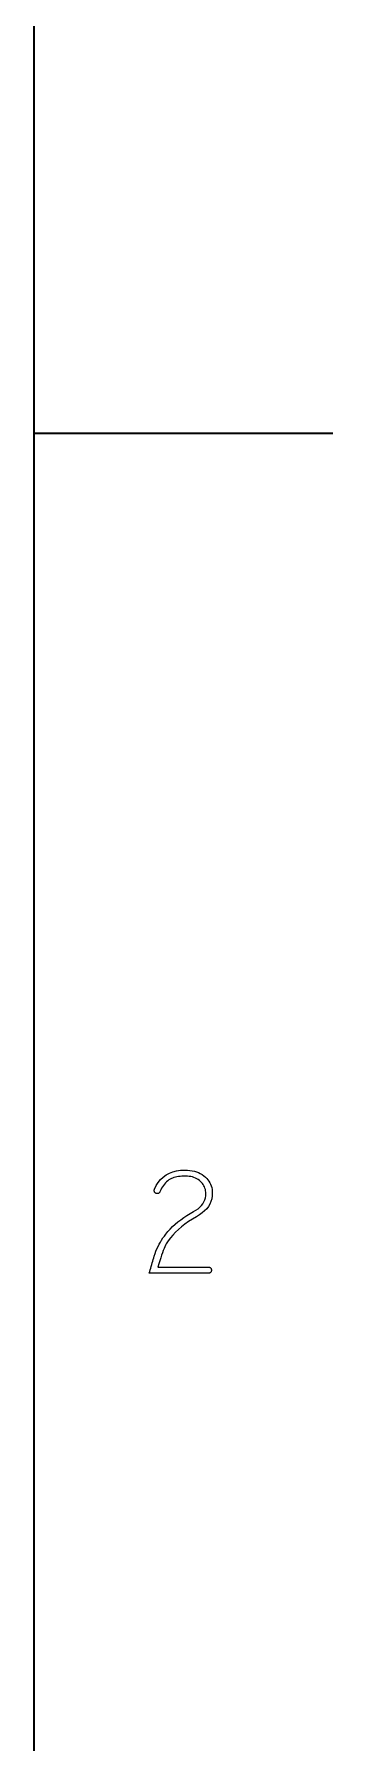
# Model space of a CAD drawing. Extents: x 0 to 297, y 0 to 210.
# Drawn here: x 287 to 297, y 61.2 to 118.4 of the extents above; entities that cross this region are included whole.
import ezdxf

# ---------------------------------------------------------------- set-up
doc = ezdxf.new("R2010")
doc.units = 0

msp = doc.modelspace()

# ---------------------------------------------------------------- linework, layer by layer
at = {"color": 7, "lineweight": 35}
msp.add_line((287, 10), (287, 200), dxfattribs=at)
at = {"color": 7, "lineweight": 35, "ltscale": 0.25}
msp.add_line((287, 105), (297, 105), dxfattribs=at)
at = {"color": 7, "lineweight": 13}
msp.add_lwpolyline([(292.833, 76.896), (290.854, 76.896), (290.871, 76.954), (290.888, 77.011), (290.905, 77.069), (290.921, 77.126), (290.938, 77.183), (290.955, 77.24), (290.971, 77.297), (290.988, 77.354), (291.004, 77.411), (291.02, 77.467), (291.049, 77.551), (291.079, 77.632), (291.112, 77.712), (291.148, 77.789), (291.186, 77.864), (291.226, 77.936), (291.268, 78.007), (291.313, 78.075), (291.36, 78.141), (291.409, 78.205), (291.479, 78.29), (291.555, 78.374), (291.635, 78.455), (291.72, 78.533), (291.811, 78.61), (291.906, 78.684), (292.007, 78.756), (292.112, 78.825), (292.223, 78.892), (292.338, 78.957), (292.416, 79.003), (292.486, 79.052), (292.547, 79.105), (292.6, 79.161), (292.645, 79.22), (292.682, 79.282), (292.711, 79.347), (292.731, 79.416), (292.743, 79.488), (292.747, 79.563), (292.746, 79.61), (292.74, 79.655), (292.732, 79.699), (292.719, 79.742), (292.703, 79.783), (292.684, 79.823), (292.661, 79.861), (292.634, 79.898), (292.604, 79.933), (292.571, 79.967), (292.531, 80.001), (292.489, 80.031), (292.445, 80.057), (292.399, 80.08), (292.35, 80.1), (292.299, 80.116), (292.245, 80.128), (292.189, 80.137), (292.131, 80.142), (292.071, 80.144), (292.006, 80.143), (291.945, 80.14), (291.886, 80.135), (291.831, 80.128), (291.778, 80.119), (291.728, 80.108), (291.68, 80.094), (291.636, 80.079), (291.594, 80.062), (291.556, 80.043), (291.513, 80.018), (291.472, 79.989), (291.433, 79.956), (291.396, 79.92), (291.361, 79.88), (291.328, 79.836), (291.296, 79.789), (291.266, 79.737), (291.238, 79.682), (291.212, 79.624), (291.207, 79.612), (291.201, 79.602), (291.194, 79.593), (291.186, 79.585), (291.178, 79.578), (291.169, 79.573), (291.159, 79.569), (291.149, 79.566), (291.138, 79.564), (291.126, 79.563), (291.106, 79.564), (291.088, 79.567), (291.072, 79.572), (291.058, 79.579), (291.047, 79.588), (291.037, 79.599), (291.03, 79.613), (291.024, 79.628), (291.021, 79.645), (291.02, 79.664), (291.02, 79.668), (291.021, 79.672), (291.021, 79.676), (291.022, 79.68), (291.023, 79.684), (291.024, 79.688), (291.025, 79.692), (291.027, 79.696), (291.028, 79.701), (291.03, 79.705), (291.089, 79.826), (291.157, 79.935), (291.235, 80.032), (291.322, 80.115), (291.419, 80.186), (291.526, 80.243), (291.643, 80.288), (291.769, 80.32), (291.905, 80.34), (292.051, 80.346), (292.134, 80.344), (292.214, 80.337), (292.29, 80.325), (292.363, 80.309), (292.433, 80.288), (292.5, 80.262), (292.563, 80.232), (292.623, 80.197), (292.679, 80.158), (292.732, 80.114), (292.776, 80.069), (292.816, 80.023), (292.851, 79.974), (292.881, 79.924), (292.907, 79.871), (292.927, 79.817), (292.944, 79.76), (292.955, 79.702), (292.962, 79.641), (292.965, 79.578), (292.959, 79.48), (292.944, 79.387), (292.917, 79.297), (292.881, 79.211), (292.833, 79.13), (292.776, 79.053), (292.707, 78.98), (292.628, 78.911), (292.539, 78.846), (292.439, 78.785), (292.301, 78.705), (292.171, 78.623), (292.049, 78.538), (291.935, 78.451), (291.83, 78.361), (291.732, 78.269), (291.643, 78.174), (291.562, 78.077), (291.489, 77.978), (291.424, 77.876), (291.401, 77.832), (291.376, 77.781), (291.35, 77.721), (291.324, 77.655), (291.297, 77.581), (291.268, 77.499), (291.239, 77.41), (291.209, 77.314), (291.178, 77.21), (291.146, 77.098), (292.833, 77.098), (292.853, 77.097), (292.87, 77.094), (292.885, 77.089), (292.898, 77.082), (292.909, 77.073), (292.918, 77.062), (292.925, 77.049), (292.93, 77.034), (292.933, 77.017), (292.934, 76.997), (292.933, 76.978), (292.93, 76.961), (292.925, 76.946), (292.918, 76.933), (292.909, 76.922), (292.898, 76.913), (292.885, 76.906), (292.87, 76.901), (292.853, 76.897)], close=True, dxfattribs=at)

doc.saveas('drawing.dxf')
